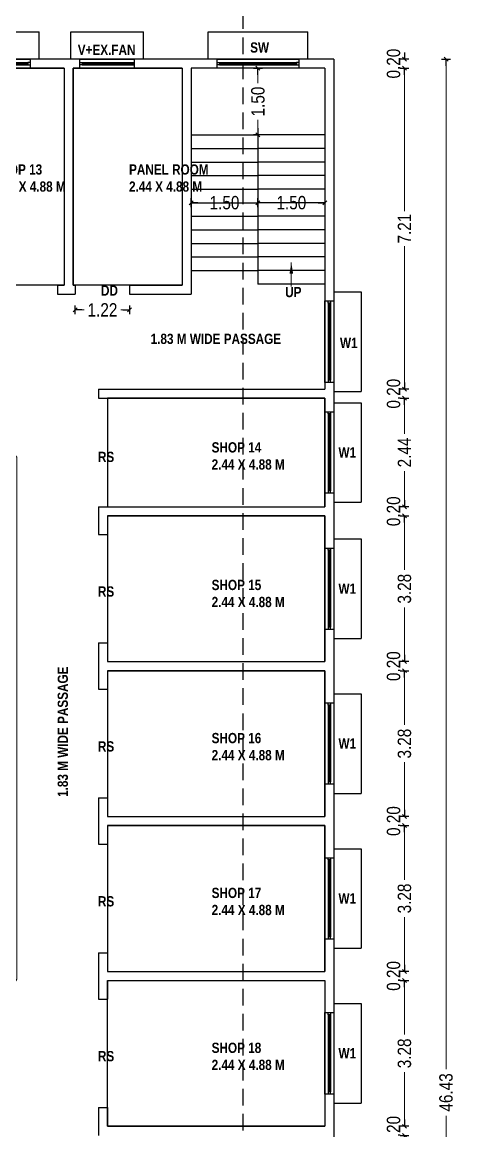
# Model space of a CAD drawing. Header units: metres. Extents: x 113306 to 118716, y -27251 to 0.
# Drawn here: x 118667.38 to 118677.09, y -26966.66 to -26941.76 of the extents above; entities that cross this region are included whole.
import ezdxf

# ---------------------------------------------------------------- set-up
doc = ezdxf.new("R2010")
doc.units = ezdxf.units.M
doc.header["$MEASUREMENT"] = 0
doc.header["$PDMODE"] = 35
doc.linetypes.add('HIDDEN', pattern=[0.375, 0.25, -0.125])
doc.layers.add('BLK_1_FLR_1_BLT_UP_AREA', color=18, linetype='Continuous', lineweight=9)
for name, color, linetype in [('BLK_1_FLR_1_EXIT_WIDTH_DOOR', 2, 'Continuous'), ('BLK_1_FLR_1_REGULAR_ROOM_14', 117, 'Continuous'), ('BLK_1_FLR_1_REGULAR_ROOM_4', 117, 'Continuous'), ('BLK_1_FLR_1_REGULAR_ROOM_5', 117, 'Continuous'), ('BLK_1_FLR_1_REGULAR_ROOM_6', 117, 'Continuous'), ('BLK_1_FLR_1_REGULAR_ROOM_7', 117, 'Continuous'), ('BLK_1_FLR_1_REGULAR_ROOM_8', 117, 'Continuous'), ('BLK_1_FLR_1_REGULAR_ROOM_9', 117, 'Continuous'), ('Grid Line', 8, 'Continuous')]:
    doc.layers.add(name, color=color, linetype=linetype)
doc.styles.add('Arial', font='swissc.ttf')
doc.styles.get("Standard").update_dxf_attribs({"font": 'swisscb.ttf'})
doc.dimstyles.new('FLOOR DIM BUILDING DIM', dxfattribs={"dimtxt": 0.4, "dimasz": 0.025, "dimexe": 0.075, "dimexo": 0.3, "dimgap": 0.09, "dimtad": 0, "dimzin": 3, "dimdsep": 46, "dimtxsty": 'Arial', "dimblk": 'JM1', "dimcen": -0.09, "dimse1": 1, "dimse2": 1, "dimclrd": 5, "dimclre": 250, "dimclrt": 1, "dimazin": 0, "dimtfac": 0.65, "dimtix": 1, "dimtofl": 0, "dimtmove": 0, "dimatfit": 2, "dimfxl": 0, "dimfrac": 1, "dimtolj": 1, "dimlwd": 18, "dimlwe": -1, "dimarcsym": 0})

# ---------------------------------------------------------------- blocks, each defined once
blk = doc.blocks.new('JM1')
at = {"color": 2}
for p, q in [((0, 2), (0, -2)), ((-3, 0), (0, 0)), ((-0.884, -0.884), (0.884, 0.884))]:
    blk.add_line(p, q, dxfattribs=at)
blk = doc.blocks.new('TYUK')
at = {"color": 7, "ltscale": 1.5}
for p, q in [((118634.553, -26951.942), (118635.163, -26951.942)), ((118635.163, -26951.942), (118635.163, -26954.178)), ((118634.35, -26952.145), (118634.553, -26952.145)), ((118634.35, -26953.975), (118634.35, -26952.145)), ((118634.426, -26952.195), (118634.426, -26952.145)), ((118634.426, -26952.195), (118634.426, -26953.923)), ((118634.476, -26952.195), (118634.426, -26952.195)), ((118634.451, -26952.195), (118634.451, -26953.923)), ((118634.476, -26952.145), (118634.476, -26952.195)), ((118634.476, -26952.195), (118634.476, -26953.923)), ((118634.553, -26952.145), (118634.553, -26953.975)), ((118634.553, -26953.975), (118634.35, -26953.975)), ((118634.476, -26953.923), (118634.426, -26953.923)), ((118634.426, -26953.923), (118634.426, -26953.975)), ((118634.476, -26953.975), (118634.476, -26953.923)), ((118634.553, -26954.178), (118635.163, -26954.178))]:
    blk.add_line(p, q, dxfattribs=at)
blk = doc.blocks.new('RTHJTYJ')
at = {"color": 7, "ltscale": 1.5}
for p, q in [((118702.003, -26946.711), (118702.003, -26946.101)), ((118702.003, -26946.101), (118703.629, -26946.101)), ((118703.629, -26946.711), (118703.629, -26946.101)), ((118702.206, -26946.914), (118702.206, -26946.711)), ((118702.206, -26946.711), (118703.426, -26946.711)), ((118702.206, -26946.787), (118702.256, -26946.787)), ((118702.256, -26946.787), (118703.426, -26946.787)), ((118702.256, -26946.787), (118702.256, -26946.838)), ((118702.256, -26946.813), (118703.426, -26946.813)), ((118703.426, -26946.711), (118703.426, -26946.914)), ((118703.426, -26946.787), (118703.426, -26946.787)), ((118703.426, -26946.787), (118703.426, -26946.838)), ((118702.256, -26946.838), (118702.206, -26946.838)), ((118703.426, -26946.914), (118702.206, -26946.914)), ((118702.256, -26946.838), (118703.426, -26946.838)), ((118703.426, -26946.838), (118703.426, -26946.838))]:
    blk.add_line(p, q, dxfattribs=at)
blk = doc.blocks.new('*D113')
at = {"color": 5, "lineweight": 18, "ltscale": 1.5}
for p, q in [((118665.014, -26941.303), (118666.221, -26941.303)), ((118668.267, -26941.303), (118667.06, -26941.303))]:
    blk.add_line(p, q, dxfattribs=at)
at = {"layer": 'Defpoints', "color": 0, "ltscale": 1.5}
for p in [(118668.317, -26941.303), (118664.964, -26942.789), (118668.317, -26942.789)]:
    blk.add_point(p, dxfattribs=at)
at = {"color": 5, "lineweight": 18, "ltscale": 1.5, "xscale": 0.05, "yscale": 0.05, "zscale": 0.05, "rotation": 180}
blk.add_blockref('JM1', (118664.964, -26941.303), dxfattribs=at)
at = {"color": 5, "lineweight": 18, "ltscale": 1.5, "xscale": 0.05, "yscale": 0.05, "zscale": 0.05}
blk.add_blockref('JM1', (118668.317, -26941.303), dxfattribs=at)
at = {"color": 1, "ltscale": 1.5, "insert": (118666.641, -26941.303), "char_height": 0.3, "attachment_point": 5, "style": 'Arial'}
blk.add_mtext('\\A1;3.35', dxfattribs=at)
blk = doc.blocks.new('*D114')
at = {"color": 5, "lineweight": 18, "ltscale": 1.5}
for p, q in [((118668.267, -26941.303), (118668.217, -26941.303)), ((118668.57, -26941.303), (118668.62, -26941.303))]:
    blk.add_line(p, q, dxfattribs=at)
at = {"layer": 'Defpoints', "color": 0, "ltscale": 1.5}
for p in [(118668.52, -26941.303), (118668.317, -26942.789), (118668.52, -26942.789)]:
    blk.add_point(p, dxfattribs=at)
at = {"color": 5, "lineweight": 18, "ltscale": 1.5, "xscale": 0.05, "yscale": 0.05, "zscale": 0.05}
blk.add_blockref('JM1', (118668.317, -26941.303), dxfattribs=at)
at = {"color": 5, "lineweight": 18, "ltscale": 1.5, "xscale": 0.05, "yscale": 0.05, "zscale": 0.05, "rotation": 180}
blk.add_blockref('JM1', (118668.52, -26941.303), dxfattribs=at)
at = {"color": 1, "ltscale": 1.5, "insert": (118668.419, -26941.058), "char_height": 0.3, "attachment_point": 5, "style": 'Arial'}
blk.add_mtext('\\A1;0.20', dxfattribs=at)
blk = doc.blocks.new('*D115')
at = {"color": 5, "lineweight": 18, "ltscale": 1.5}
for p, q in [((118668.57, -26941.303), (118669.323, -26941.303)), ((118670.914, -26941.303), (118670.162, -26941.303))]:
    blk.add_line(p, q, dxfattribs=at)
at = {"layer": 'Defpoints', "color": 0, "ltscale": 1.5}
for p in [(118670.964, -26941.303), (118668.52, -26942.789), (118670.964, -26942.789)]:
    blk.add_point(p, dxfattribs=at)
at = {"color": 5, "lineweight": 18, "ltscale": 1.5, "xscale": 0.05, "yscale": 0.05, "zscale": 0.05, "rotation": 180}
blk.add_blockref('JM1', (118668.52, -26941.303), dxfattribs=at)
at = {"color": 5, "lineweight": 18, "ltscale": 1.5, "xscale": 0.05, "yscale": 0.05, "zscale": 0.05}
blk.add_blockref('JM1', (118670.964, -26941.303), dxfattribs=at)
at = {"color": 1, "ltscale": 1.5, "insert": (118669.742, -26941.303), "char_height": 0.3, "attachment_point": 5, "style": 'Arial'}
blk.add_mtext('\\A1;2.44', dxfattribs=at)
blk = doc.blocks.new('*D116')
at = {"color": 5, "lineweight": 18, "ltscale": 1.5}
for p, q in [((118670.914, -26941.303), (118670.864, -26941.303)), ((118671.217, -26941.303), (118671.267, -26941.303))]:
    blk.add_line(p, q, dxfattribs=at)
at = {"layer": 'Defpoints', "color": 0, "ltscale": 1.5}
for p in [(118671.167, -26941.303), (118670.964, -26942.789), (118671.167, -26942.789)]:
    blk.add_point(p, dxfattribs=at)
at = {"color": 5, "lineweight": 18, "ltscale": 1.5, "xscale": 0.05, "yscale": 0.05, "zscale": 0.05}
blk.add_blockref('JM1', (118670.964, -26941.303), dxfattribs=at)
at = {"color": 5, "lineweight": 18, "ltscale": 1.5, "xscale": 0.05, "yscale": 0.05, "zscale": 0.05, "rotation": 180}
blk.add_blockref('JM1', (118671.167, -26941.303), dxfattribs=at)
at = {"color": 1, "ltscale": 1.5, "insert": (118671.066, -26941.058), "char_height": 0.3, "attachment_point": 5, "style": 'Arial'}
blk.add_mtext('\\A1;0.20', dxfattribs=at)
blk = doc.blocks.new('*D117')
at = {"color": 5, "lineweight": 18, "ltscale": 1.5}
for p, q in [((118671.217, -26941.303), (118672.247, -26941.303)), ((118674.117, -26941.303), (118673.088, -26941.303))]:
    blk.add_line(p, q, dxfattribs=at)
at = {"layer": 'Defpoints', "color": 0, "ltscale": 1.5}
for p in [(118674.167, -26941.303), (118671.167, -26942.789), (118674.167, -26942.789)]:
    blk.add_point(p, dxfattribs=at)
at = {"color": 5, "lineweight": 18, "ltscale": 1.5, "xscale": 0.05, "yscale": 0.05, "zscale": 0.05, "rotation": 180}
blk.add_blockref('JM1', (118671.167, -26941.303), dxfattribs=at)
at = {"color": 5, "lineweight": 18, "ltscale": 1.5, "xscale": 0.05, "yscale": 0.05, "zscale": 0.05}
blk.add_blockref('JM1', (118674.167, -26941.303), dxfattribs=at)
at = {"color": 1, "ltscale": 1.5, "insert": (118672.667, -26941.303), "char_height": 0.3, "attachment_point": 5, "style": 'Arial'}
blk.add_mtext('\\A1;3.00', dxfattribs=at)
blk = doc.blocks.new('*D118')
at = {"color": 5, "lineweight": 18, "ltscale": 1.5}
for p, q in [((118674.117, -26941.303), (118674.067, -26941.303)), ((118674.421, -26941.303), (118674.471, -26941.303))]:
    blk.add_line(p, q, dxfattribs=at)
at = {"layer": 'Defpoints', "color": 0, "ltscale": 1.5}
for p in [(118674.371, -26941.303), (118674.167, -26942.789), (118674.371, -26942.586)]:
    blk.add_point(p, dxfattribs=at)
at = {"color": 5, "lineweight": 18, "ltscale": 1.5, "xscale": 0.05, "yscale": 0.05, "zscale": 0.05}
blk.add_blockref('JM1', (118674.167, -26941.303), dxfattribs=at)
at = {"color": 5, "lineweight": 18, "ltscale": 1.5, "xscale": 0.05, "yscale": 0.05, "zscale": 0.05, "rotation": 180}
blk.add_blockref('JM1', (118674.371, -26941.303), dxfattribs=at)
at = {"color": 1, "ltscale": 1.5, "insert": (118674.269, -26941.058), "char_height": 0.3, "attachment_point": 5, "style": 'Arial'}
blk.add_mtext('\\A1;0.20', dxfattribs=at)
blk = doc.blocks.new('*D104')
at = {"color": 5, "lineweight": 18, "ltscale": 1.5}
for p, q in [((118651.163, -26940.339), (118662.222, -26940.339)), ((118674.321, -26940.339), (118663.262, -26940.339))]:
    blk.add_line(p, q, dxfattribs=at)
at = {"layer": 'Defpoints', "color": 0, "ltscale": 1.5}
for p in [(118651.113, -26940.339), (118651.113, -26942.586), (118674.371, -26942.586)]:
    blk.add_point(p, dxfattribs=at)
at = {"color": 5, "lineweight": 18, "ltscale": 1.5, "xscale": 0.05, "yscale": 0.05, "zscale": 0.05, "rotation": 180}
blk.add_blockref('JM1', (118651.113, -26940.339), dxfattribs=at)
at = {"color": 5, "lineweight": 18, "ltscale": 1.5, "xscale": 0.05, "yscale": 0.05, "zscale": 0.05}
blk.add_blockref('JM1', (118674.371, -26940.339), dxfattribs=at)
at = {"color": 1, "ltscale": 1.5, "insert": (118662.742, -26940.339), "char_height": 0.3, "attachment_point": 5, "style": 'Arial'}
blk.add_mtext('\\A1;23.26', dxfattribs=at)
blk = doc.blocks.new('*D119')
at = {"color": 5, "lineweight": 18, "ltscale": 1.5}
for p, q in [((118675.956, -26942.536), (118675.956, -26942.486)), ((118675.956, -26942.839), (118675.956, -26942.889))]:
    blk.add_line(p, q, dxfattribs=at)
at = {"layer": 'Defpoints', "color": 0, "ltscale": 1.5}
for p in [(118674.167, -26942.789), (118674.371, -26942.586), (118675.956, -26942.789)]:
    blk.add_point(p, dxfattribs=at)
at = {"color": 5, "lineweight": 18, "ltscale": 1.5, "xscale": 0.05, "yscale": 0.05, "zscale": 0.05}
for p, rotation in [((118675.956, -26942.586), 270), ((118675.956, -26942.789), 90)]:
    blk.add_blockref('JM1', p, dxfattribs=dict(at, rotation=rotation))
at = {"color": 1, "ltscale": 1.5, "insert": (118675.712, -26942.687), "char_height": 0.3, "attachment_point": 5, "rotation": 90, "style": 'Arial'}
blk.add_mtext('\\A1;0.20', dxfattribs=at)
blk = doc.blocks.new('*D120')
at = {"color": 5, "lineweight": 18, "ltscale": 1.5}
for p, q in [((118675.956, -26942.839), (118675.956, -26946.003)), ((118675.956, -26949.952), (118675.956, -26946.788))]:
    blk.add_line(p, q, dxfattribs=at)
at = {"layer": 'Defpoints', "color": 0, "ltscale": 1.5}
for p in [(118674.167, -26942.789), (118674.167, -26950.002), (118675.956, -26950.002)]:
    blk.add_point(p, dxfattribs=at)
at = {"color": 5, "lineweight": 18, "ltscale": 1.5, "xscale": 0.05, "yscale": 0.05, "zscale": 0.05}
for p, rotation in [((118675.956, -26942.789), 90), ((118675.956, -26950.002), 270)]:
    blk.add_blockref('JM1', p, dxfattribs=dict(at, rotation=rotation))
at = {"color": 1, "ltscale": 1.5, "insert": (118675.956, -26946.395), "char_height": 0.3, "attachment_point": 5, "rotation": 90, "style": 'Arial'}
blk.add_mtext('\\A1;7.21', dxfattribs=at)
blk = doc.blocks.new('*D121')
at = {"color": 5, "lineweight": 18, "ltscale": 1.5}
for p, q in [((118675.956, -26949.952), (118675.956, -26949.902)), ((118675.956, -26950.255), (118675.956, -26950.305))]:
    blk.add_line(p, q, dxfattribs=at)
at = {"layer": 'Defpoints', "color": 0, "ltscale": 1.5}
for p in [(118674.167, -26950.002), (118674.167, -26950.205), (118675.956, -26950.205)]:
    blk.add_point(p, dxfattribs=at)
at = {"color": 5, "lineweight": 18, "ltscale": 1.5, "xscale": 0.05, "yscale": 0.05, "zscale": 0.05}
for p, rotation in [((118675.956, -26950.002), 270), ((118675.956, -26950.205), 90)]:
    blk.add_blockref('JM1', p, dxfattribs=dict(at, rotation=rotation))
at = {"color": 1, "ltscale": 1.5, "insert": (118675.712, -26950.103), "char_height": 0.3, "attachment_point": 5, "rotation": 90, "style": 'Arial'}
blk.add_mtext('\\A1;0.20', dxfattribs=at)
blk = doc.blocks.new('*D122')
at = {"color": 5, "lineweight": 18, "ltscale": 1.5}
for p, q in [((118675.956, -26950.255), (118675.956, -26951.005)), ((118675.956, -26952.593), (118675.956, -26951.844))]:
    blk.add_line(p, q, dxfattribs=at)
at = {"layer": 'Defpoints', "color": 0, "ltscale": 1.5}
for p in [(118674.167, -26950.205), (118674.167, -26952.643), (118675.956, -26952.643)]:
    blk.add_point(p, dxfattribs=at)
at = {"color": 5, "lineweight": 18, "ltscale": 1.5, "xscale": 0.05, "yscale": 0.05, "zscale": 0.05}
for p, rotation in [((118675.956, -26950.205), 90), ((118675.956, -26952.643), 270)]:
    blk.add_blockref('JM1', p, dxfattribs=dict(at, rotation=rotation))
at = {"color": 1, "ltscale": 1.5, "insert": (118675.956, -26951.424), "char_height": 0.3, "attachment_point": 5, "rotation": 90, "style": 'Arial'}
blk.add_mtext('\\A1;2.44', dxfattribs=at)
blk = doc.blocks.new('*D123')
at = {"color": 5, "lineweight": 18, "ltscale": 1.5}
for p, q in [((118675.956, -26952.593), (118675.956, -26952.543)), ((118675.956, -26952.897), (118675.956, -26952.947))]:
    blk.add_line(p, q, dxfattribs=at)
at = {"layer": 'Defpoints', "color": 0, "ltscale": 1.5}
for p in [(118674.167, -26952.643), (118674.167, -26952.847), (118675.956, -26952.847)]:
    blk.add_point(p, dxfattribs=at)
at = {"color": 5, "lineweight": 18, "ltscale": 1.5, "xscale": 0.05, "yscale": 0.05, "zscale": 0.05}
for p, rotation in [((118675.956, -26952.643), 270), ((118675.956, -26952.847), 90)]:
    blk.add_blockref('JM1', p, dxfattribs=dict(at, rotation=rotation))
at = {"color": 1, "ltscale": 1.5, "insert": (118675.712, -26952.745), "char_height": 0.3, "attachment_point": 5, "rotation": 90, "style": 'Arial'}
blk.add_mtext('\\A1;0.20', dxfattribs=at)
blk = doc.blocks.new('*D124')
at = {"color": 5, "lineweight": 18, "ltscale": 1.5}
for p, q in [((118675.956, -26952.897), (118675.956, -26954.064)), ((118675.956, -26956.073), (118675.956, -26954.906))]:
    blk.add_line(p, q, dxfattribs=at)
at = {"layer": 'Defpoints', "color": 0, "ltscale": 1.5}
for p in [(118674.167, -26952.847), (118674.167, -26956.123), (118675.956, -26956.123)]:
    blk.add_point(p, dxfattribs=at)
at = {"color": 5, "lineweight": 18, "ltscale": 1.5, "xscale": 0.05, "yscale": 0.05, "zscale": 0.05}
for p, rotation in [((118675.956, -26952.847), 90), ((118675.956, -26956.123), 270)]:
    blk.add_blockref('JM1', p, dxfattribs=dict(at, rotation=rotation))
at = {"color": 1, "ltscale": 1.5, "insert": (118675.956, -26954.485), "char_height": 0.3, "attachment_point": 5, "rotation": 90, "style": 'Arial'}
blk.add_mtext('\\A1;3.28', dxfattribs=at)
blk = doc.blocks.new('*D125')
at = {"color": 5, "lineweight": 18, "ltscale": 1.5}
for p, q in [((118675.956, -26956.073), (118675.956, -26956.023)), ((118675.956, -26956.376), (118675.956, -26956.426))]:
    blk.add_line(p, q, dxfattribs=at)
at = {"layer": 'Defpoints', "color": 0, "ltscale": 1.5}
for p in [(118674.167, -26956.123), (118674.167, -26956.326), (118675.956, -26956.326)]:
    blk.add_point(p, dxfattribs=at)
at = {"color": 5, "lineweight": 18, "ltscale": 1.5, "xscale": 0.05, "yscale": 0.05, "zscale": 0.05}
for p, rotation in [((118675.956, -26956.123), 270), ((118675.956, -26956.326), 90)]:
    blk.add_blockref('JM1', p, dxfattribs=dict(at, rotation=rotation))
at = {"color": 1, "ltscale": 1.5, "insert": (118675.712, -26956.225), "char_height": 0.3, "attachment_point": 5, "rotation": 90, "style": 'Arial'}
blk.add_mtext('\\A1;0.20', dxfattribs=at)
blk = doc.blocks.new('*D126')
at = {"color": 5, "lineweight": 18, "ltscale": 1.5}
for p, q in [((118675.956, -26956.376), (118675.956, -26957.544)), ((118675.956, -26959.553), (118675.956, -26958.385))]:
    blk.add_line(p, q, dxfattribs=at)
at = {"layer": 'Defpoints', "color": 0, "ltscale": 1.5}
for p in [(118674.167, -26956.326), (118674.167, -26959.603), (118675.956, -26959.603)]:
    blk.add_point(p, dxfattribs=at)
at = {"color": 5, "lineweight": 18, "ltscale": 1.5, "xscale": 0.05, "yscale": 0.05, "zscale": 0.05}
for p, rotation in [((118675.956, -26956.326), 90), ((118675.956, -26959.603), 270)]:
    blk.add_blockref('JM1', p, dxfattribs=dict(at, rotation=rotation))
at = {"color": 1, "ltscale": 1.5, "insert": (118675.956, -26957.965), "char_height": 0.3, "attachment_point": 5, "rotation": 90, "style": 'Arial'}
blk.add_mtext('\\A1;3.28', dxfattribs=at)
blk = doc.blocks.new('*D127')
at = {"color": 5, "lineweight": 18, "ltscale": 1.5}
for p, q in [((118675.956, -26959.553), (118675.956, -26959.503)), ((118675.956, -26959.856), (118675.956, -26959.906))]:
    blk.add_line(p, q, dxfattribs=at)
at = {"layer": 'Defpoints', "color": 0, "ltscale": 1.5}
for p in [(118674.167, -26959.603), (118674.167, -26959.806), (118675.956, -26959.806)]:
    blk.add_point(p, dxfattribs=at)
at = {"color": 5, "lineweight": 18, "ltscale": 1.5, "xscale": 0.05, "yscale": 0.05, "zscale": 0.05}
for p, rotation in [((118675.956, -26959.603), 270), ((118675.956, -26959.806), 90)]:
    blk.add_blockref('JM1', p, dxfattribs=dict(at, rotation=rotation))
at = {"color": 1, "ltscale": 1.5, "insert": (118675.712, -26959.705), "char_height": 0.3, "attachment_point": 5, "rotation": 90, "style": 'Arial'}
blk.add_mtext('\\A1;0.20', dxfattribs=at)
blk = doc.blocks.new('*D128')
at = {"color": 5, "lineweight": 18, "ltscale": 1.5}
for p, q in [((118675.956, -26959.856), (118675.956, -26961.024)), ((118675.956, -26963.033), (118675.956, -26961.865))]:
    blk.add_line(p, q, dxfattribs=at)
at = {"layer": 'Defpoints', "color": 0, "ltscale": 1.5}
for p in [(118674.167, -26959.806), (118674.167, -26963.083), (118675.956, -26963.083)]:
    blk.add_point(p, dxfattribs=at)
at = {"color": 5, "lineweight": 18, "ltscale": 1.5, "xscale": 0.05, "yscale": 0.05, "zscale": 0.05}
for p, rotation in [((118675.956, -26959.806), 90), ((118675.956, -26963.083), 270)]:
    blk.add_blockref('JM1', p, dxfattribs=dict(at, rotation=rotation))
at = {"color": 1, "ltscale": 1.5, "insert": (118675.956, -26961.444), "char_height": 0.3, "attachment_point": 5, "rotation": 90, "style": 'Arial'}
blk.add_mtext('\\A1;3.28', dxfattribs=at)
blk = doc.blocks.new('*D129')
at = {"color": 5, "lineweight": 18, "ltscale": 1.5}
for p, q in [((118675.956, -26963.033), (118675.956, -26962.983)), ((118675.956, -26963.336), (118675.956, -26963.386))]:
    blk.add_line(p, q, dxfattribs=at)
at = {"layer": 'Defpoints', "color": 0, "ltscale": 1.5}
for p in [(118674.167, -26963.083), (118674.167, -26963.286), (118675.956, -26963.286)]:
    blk.add_point(p, dxfattribs=at)
at = {"color": 5, "lineweight": 18, "ltscale": 1.5, "xscale": 0.05, "yscale": 0.05, "zscale": 0.05}
for p, rotation in [((118675.956, -26963.083), 270), ((118675.956, -26963.286), 90)]:
    blk.add_blockref('JM1', p, dxfattribs=dict(at, rotation=rotation))
at = {"color": 1, "ltscale": 1.5, "insert": (118675.712, -26963.184), "char_height": 0.3, "attachment_point": 5, "rotation": 90, "style": 'Arial'}
blk.add_mtext('\\A1;0.20', dxfattribs=at)
blk = doc.blocks.new('*D130')
at = {"color": 5, "lineweight": 18, "ltscale": 1.5}
for p, q in [((118675.956, -26963.336), (118675.956, -26964.503)), ((118675.956, -26966.513), (118675.956, -26965.345))]:
    blk.add_line(p, q, dxfattribs=at)
at = {"layer": 'Defpoints', "color": 0, "ltscale": 1.5}
for p in [(118674.167, -26963.286), (118674.167, -26966.563), (118675.956, -26966.563)]:
    blk.add_point(p, dxfattribs=at)
at = {"color": 5, "lineweight": 18, "ltscale": 1.5, "xscale": 0.05, "yscale": 0.05, "zscale": 0.05}
for p, rotation in [((118675.956, -26963.286), 90), ((118675.956, -26966.563), 270)]:
    blk.add_blockref('JM1', p, dxfattribs=dict(at, rotation=rotation))
at = {"color": 1, "ltscale": 1.5, "insert": (118675.956, -26964.924), "char_height": 0.3, "attachment_point": 5, "rotation": 90, "style": 'Arial'}
blk.add_mtext('\\A1;3.28', dxfattribs=at)
blk = doc.blocks.new('*D131')
at = {"color": 5, "lineweight": 18, "ltscale": 1.5}
for p, q in [((118675.956, -26966.513), (118675.956, -26966.463)), ((118675.956, -26966.816), (118675.956, -26966.866))]:
    blk.add_line(p, q, dxfattribs=at)
at = {"layer": 'Defpoints', "color": 0, "ltscale": 1.5}
for p in [(118674.167, -26966.563), (118674.167, -26966.766), (118675.956, -26966.766)]:
    blk.add_point(p, dxfattribs=at)
at = {"color": 5, "lineweight": 18, "ltscale": 1.5, "xscale": 0.05, "yscale": 0.05, "zscale": 0.05}
for p, rotation in [((118675.956, -26966.563), 270), ((118675.956, -26966.766), 90)]:
    blk.add_blockref('JM1', p, dxfattribs=dict(at, rotation=rotation))
at = {"color": 1, "ltscale": 1.5, "insert": (118675.712, -26966.664), "char_height": 0.3, "attachment_point": 5, "rotation": 90, "style": 'Arial'}
blk.add_mtext('\\A1;0.20', dxfattribs=at)
blk = doc.blocks.new('*D134')
at = {"color": 5, "lineweight": 18, "ltscale": 1.5}
for p, q in [((118676.889, -26942.636), (118676.889, -26965.281)), ((118676.889, -26988.969), (118676.889, -26966.324))]:
    blk.add_line(p, q, dxfattribs=at)
at = {"layer": 'Defpoints', "color": 0, "ltscale": 1.5}
for p in [(118674.371, -26942.586), (118674.371, -26989.019), (118676.889, -26989.019)]:
    blk.add_point(p, dxfattribs=at)
at = {"color": 5, "lineweight": 18, "ltscale": 1.5, "xscale": 0.05, "yscale": 0.05, "zscale": 0.05}
for p, rotation in [((118676.889, -26942.586), 90), ((118676.889, -26989.019), 270)]:
    blk.add_blockref('JM1', p, dxfattribs=dict(at, rotation=rotation))
at = {"color": 1, "ltscale": 1.5, "insert": (118676.889, -26965.802), "char_height": 0.3, "attachment_point": 5, "rotation": 90, "style": 'Arial'}
blk.add_mtext('\\A1;46.43', dxfattribs=at)
blk = doc.blocks.new('*D148')
at = {"color": 5, "lineweight": 18, "ltscale": 1.5}
for p, q in [((118651.163, -26991.411), (118662.222, -26991.411)), ((118674.321, -26991.411), (118663.262, -26991.411))]:
    blk.add_line(p, q, dxfattribs=at)
at = {"layer": 'Defpoints', "color": 0, "ltscale": 1.5}
for p in [(118651.113, -26942.586), (118674.371, -26989.019), (118674.371, -26991.411)]:
    blk.add_point(p, dxfattribs=at)
at = {"color": 5, "lineweight": 18, "ltscale": 1.5, "xscale": 0.05, "yscale": 0.05, "zscale": 0.05, "rotation": 180}
blk.add_blockref('JM1', (118651.113, -26991.411), dxfattribs=at)
at = {"color": 5, "lineweight": 18, "ltscale": 1.5, "xscale": 0.05, "yscale": 0.05, "zscale": 0.05}
blk.add_blockref('JM1', (118674.371, -26991.411), dxfattribs=at)
at = {"color": 1, "ltscale": 1.5, "insert": (118662.742, -26991.411), "char_height": 0.3, "attachment_point": 5, "style": 'Arial'}
blk.add_mtext('\\A1;23.26', dxfattribs=at)
blk = doc.blocks.new('*D227')
at = {"color": 5, "lineweight": 18, "ltscale": 1.5}
for p, q in [((118671.217, -26945.813), (118671.504, -26945.813)), ((118672.617, -26945.813), (118672.331, -26945.813))]:
    blk.add_line(p, q, dxfattribs=at)
at = {"layer": 'Defpoints', "color": 0, "ltscale": 1.5}
for p in [(118671.167, -26945.813), (118672.667, -26945.813), (118672.667, -26945.813)]:
    blk.add_point(p, dxfattribs=at)
at = {"color": 5, "lineweight": 18, "ltscale": 1.5, "xscale": 0.05, "yscale": 0.05, "zscale": 0.05, "rotation": 180}
blk.add_blockref('JM1', (118671.167, -26945.813), dxfattribs=at)
at = {"color": 5, "lineweight": 18, "ltscale": 1.5, "xscale": 0.05, "yscale": 0.05, "zscale": 0.05}
blk.add_blockref('JM1', (118672.667, -26945.813), dxfattribs=at)
at = {"color": 1, "ltscale": 1.5, "insert": (118671.917, -26945.813), "char_height": 0.3, "attachment_point": 5, "style": 'Arial'}
blk.add_mtext('\\A1;1.50', dxfattribs=at)
blk = doc.blocks.new('*D228')
at = {"color": 5, "lineweight": 18, "ltscale": 1.5}
for p, q in [((118672.717, -26945.813), (118673.004, -26945.813)), ((118674.117, -26945.813), (118673.831, -26945.813))]:
    blk.add_line(p, q, dxfattribs=at)
at = {"layer": 'Defpoints', "color": 0, "ltscale": 1.5}
for p in [(118672.667, -26945.813), (118674.167, -26945.813), (118674.167, -26945.813)]:
    blk.add_point(p, dxfattribs=at)
at = {"color": 5, "lineweight": 18, "ltscale": 1.5, "xscale": 0.05, "yscale": 0.05, "zscale": 0.05, "rotation": 180}
blk.add_blockref('JM1', (118672.667, -26945.813), dxfattribs=at)
at = {"color": 5, "lineweight": 18, "ltscale": 1.5, "xscale": 0.05, "yscale": 0.05, "zscale": 0.05}
blk.add_blockref('JM1', (118674.167, -26945.813), dxfattribs=at)
at = {"color": 1, "ltscale": 1.5, "insert": (118673.417, -26945.813), "char_height": 0.3, "attachment_point": 5, "style": 'Arial'}
blk.add_mtext('\\A1;1.50', dxfattribs=at)
blk = doc.blocks.new('*D229')
at = {"color": 5, "lineweight": 18, "ltscale": 1.5}
for p, q in [((118672.668, -26942.839), (118672.668, -26943.125)), ((118672.668, -26944.239), (118672.668, -26943.953))]:
    blk.add_line(p, q, dxfattribs=at)
at = {"layer": 'Defpoints', "color": 0, "ltscale": 1.5}
for p in [(118672.667, -26942.789), (118672.668, -26942.789), (118672.667, -26944.289)]:
    blk.add_point(p, dxfattribs=at)
at = {"color": 5, "lineweight": 18, "ltscale": 1.5, "xscale": 0.05, "yscale": 0.05, "zscale": 0.05}
for p, rotation in [((118672.668, -26942.789), 90), ((118672.668, -26944.289), 270)]:
    blk.add_blockref('JM1', p, dxfattribs=dict(at, rotation=rotation))
at = {"color": 1, "ltscale": 1.5, "insert": (118672.668, -26943.539), "char_height": 0.3, "attachment_point": 5, "rotation": 90, "style": 'Arial'}
blk.add_mtext('\\A1;1.50', dxfattribs=at)
blk = doc.blocks.new('*D241')
at = {"layer": 'BLK_1_FLR_1_EXIT_WIDTH_DOOR', "color": 5, "lineweight": 18, "ltscale": 1.5}
for p, q in [((118668.619, -26948.22), (118668.766, -26948.22)), ((118669.738, -26948.22), (118669.592, -26948.22))]:
    blk.add_line(p, q, dxfattribs=at)
at = {"layer": 'Defpoints', "color": 0, "ltscale": 1.5}
for p in [(118668.569, -26947.869), (118669.788, -26947.869), (118669.788, -26948.22)]:
    blk.add_point(p, dxfattribs=at)
at = {"layer": 'BLK_1_FLR_1_EXIT_WIDTH_DOOR', "color": 5, "lineweight": 18, "ltscale": 1.5, "xscale": 0.05, "yscale": 0.05, "zscale": 0.05, "rotation": 180}
blk.add_blockref('JM1', (118668.569, -26948.22), dxfattribs=at)
at = {"layer": 'BLK_1_FLR_1_EXIT_WIDTH_DOOR', "color": 5, "lineweight": 18, "ltscale": 1.5, "xscale": 0.05, "yscale": 0.05, "zscale": 0.05}
blk.add_blockref('JM1', (118669.788, -26948.22), dxfattribs=at)
at = {"layer": 'BLK_1_FLR_1_EXIT_WIDTH_DOOR', "color": 1, "ltscale": 1.5, "insert": (118669.179, -26948.22), "char_height": 0.3, "attachment_point": 5, "style": 'Arial'}
blk.add_mtext('\\A1;1.22', dxfattribs=at)

msp = doc.modelspace()

# ---------------------------------------------------------------- linework, layer by layer
at = {"ltscale": 1.5}
for p, q in [((118674.371, -26942.586), (118651.113, -26942.586)), ((118668.317, -26942.789), (118664.964, -26942.789)), ((118668.317, -26942.789), (118668.317, -26947.666)), ((118668.52, -26942.789), (118668.52, -26947.666)), ((118670.964, -26942.789), (118668.52, -26942.789)), ((118670.964, -26942.789), (118670.964, -26947.666)), ((118671.167, -26942.789), (118671.167, -26947.869)), ((118674.167, -26942.789), (118671.167, -26942.789)), ((118674.167, -26942.789), (118674.167, -26950.002)), ((118674.371, -26942.586), (118674.371, -26989.019)), ((118671.167, -26944.289), (118672.667, -26944.289)), ((118672.667, -26944.289), (118672.667, -26947.642)), ((118674.167, -26944.289), (118672.667, -26944.289)), ((118671.167, -26944.594), (118672.667, -26944.594)), ((118674.167, -26944.594), (118672.667, -26944.594)), ((118671.167, -26944.899), (118672.667, -26944.899)), ((118674.167, -26944.899), (118672.667, -26944.899)), ((118671.167, -26945.203), (118672.667, -26945.203)), ((118674.167, -26945.203), (118672.667, -26945.203)), ((118671.167, -26945.508), (118672.667, -26945.508)), ((118674.167, -26945.508), (118672.667, -26945.508)), ((118671.167, -26945.813), (118672.667, -26945.813)), ((118674.167, -26945.813), (118672.667, -26945.813)), ((118671.167, -26946.118), (118672.667, -26946.118)), ((118674.167, -26946.118), (118672.667, -26946.118)), ((118671.167, -26946.423), (118672.667, -26946.423)), ((118674.167, -26946.423), (118672.667, -26946.423)), ((118671.167, -26946.727), (118672.667, -26946.727)), ((118674.167, -26946.727), (118672.667, -26946.727)), ((118671.167, -26947.032), (118672.667, -26947.032)), ((118674.167, -26947.032), (118672.667, -26947.032)), ((118671.167, -26947.337), (118672.667, -26947.337)), ((118674.167, -26947.337), (118672.667, -26947.337)), ((118668.166, -26947.666), (118668.317, -26947.666)), ((118668.166, -26947.666), (118668.166, -26947.869)), ((118668.52, -26947.666), (118668.569, -26947.666)), ((118668.569, -26947.666), (118668.569, -26947.869)), ((118669.788, -26947.666), (118669.788, -26947.869)), ((118669.788, -26947.666), (118670.964, -26947.666)), ((118671.167, -26947.666), (118671.167, -26947.869)), ((118674.167, -26947.642), (118672.667, -26947.642)), ((118668.166, -26947.869), (118668.569, -26947.869)), ((118669.788, -26947.869), (118671.167, -26947.869)), ((118669.087, -26950.002), (118669.087, -26950.205)), ((118669.087, -26950.002), (118674.167, -26950.002)), ((118669.087, -26950.205), (118674.167, -26950.205)), ((118674.167, -26950.205), (118674.167, -26952.643)), ((118669.087, -26952.643), (118669.087, -26953.266)), ((118669.087, -26952.643), (118674.167, -26952.643)), ((118669.291, -26952.847), (118669.291, -26953.266)), ((118669.291, -26952.847), (118674.167, -26952.847)), ((118674.167, -26952.847), (118674.167, -26956.123)), ((118669.087, -26953.266), (118669.291, -26953.266)), ((118669.087, -26955.704), (118669.087, -26956.745)), ((118669.087, -26955.704), (118669.291, -26955.704)), ((118669.291, -26955.704), (118669.291, -26956.123)), ((118669.291, -26956.123), (118674.167, -26956.123)), ((118669.291, -26956.326), (118669.291, -26956.745)), ((118669.291, -26956.326), (118674.167, -26956.326)), ((118674.167, -26956.326), (118674.167, -26959.603)), ((118669.087, -26956.745), (118669.291, -26956.745)), ((118669.087, -26959.184), (118669.087, -26960.225)), ((118669.087, -26959.184), (118669.291, -26959.184)), ((118669.291, -26959.184), (118669.291, -26959.603)), ((118669.291, -26959.603), (118674.167, -26959.603)), ((118669.291, -26959.806), (118669.291, -26960.225)), ((118669.291, -26959.806), (118674.167, -26959.806)), ((118674.167, -26959.806), (118674.167, -26963.083)), ((118669.087, -26960.225), (118669.291, -26960.225)), ((118669.087, -26962.664), (118669.087, -26963.705)), ((118669.087, -26962.664), (118669.291, -26962.664)), ((118669.291, -26962.664), (118669.291, -26963.083)), ((118669.291, -26963.083), (118674.167, -26963.083)), ((118669.291, -26963.286), (118669.291, -26963.705)), ((118669.291, -26963.286), (118674.167, -26963.286)), ((118674.167, -26963.286), (118674.167, -26966.563)), ((118669.087, -26963.705), (118669.291, -26963.705)), ((118669.087, -26966.143), (118669.087, -26966.766)), ((118669.087, -26966.143), (118669.291, -26966.143)), ((118669.291, -26966.143), (118669.291, -26966.563)), ((118669.291, -26966.563), (118674.167, -26966.563))]:
    msp.add_line(p, q, dxfattribs=at)
at = {"layer": 'BLK_1_FLR_1_BLT_UP_AREA', "color": 18, "ltscale": 1.5}
msp.add_lwpolyline([(118651.113, -26942.586), (118674.371, -26942.586), (118674.371, -26989.019), (118665.23, -26989.019), (118665.23, -26986.225), (118664.216, -26986.225), (118664.216, -26988.022), (118662.716, -26988.022), (118662.716, -26986.502), (118660.64, -26978.911), (118660.64, -26978.707), (118660.641, -26968.738), (118663.914, -26968.738), (118667.256, -26963.258), (118667.256, -26951.526), (118665.68, -26949.697), (118652.2, -26949.697), (118651.113, -26945.433)], close=True, dxfattribs=at)
at = {"layer": 'BLK_1_FLR_1_REGULAR_ROOM_14', "color": 2, "ltscale": 1.5}
msp.add_lwpolyline([(118668.52, -26942.789), (118670.964, -26942.789), (118670.964, -26947.666), (118668.52, -26947.666)], close=True, dxfattribs=at)
at = {"layer": 'BLK_1_FLR_1_REGULAR_ROOM_4', "color": 2, "ltscale": 1.5}
msp.add_lwpolyline([(118664.964, -26947.666), (118664.964, -26942.789), (118668.317, -26942.789), (118668.317, -26947.666)], close=True, dxfattribs=at)
at = {"layer": 'BLK_1_FLR_1_REGULAR_ROOM_5', "color": 2, "ltscale": 1.5}
msp.add_lwpolyline([(118674.167, -26950.205), (118669.291, -26950.205), (118669.291, -26952.643), (118674.167, -26952.643)], close=True, dxfattribs=at)
at = {"layer": 'BLK_1_FLR_1_REGULAR_ROOM_6', "color": 2, "ltscale": 1.5}
msp.add_lwpolyline([(118674.167, -26956.123), (118674.167, -26952.847), (118669.291, -26952.847), (118669.291, -26956.123)], close=True, dxfattribs=at)
at = {"layer": 'BLK_1_FLR_1_REGULAR_ROOM_7', "color": 2, "ltscale": 1.5}
msp.add_lwpolyline([(118669.291, -26956.326), (118669.291, -26959.603), (118674.167, -26959.603), (118674.167, -26956.326)], close=True, dxfattribs=at)
at = {"layer": 'BLK_1_FLR_1_REGULAR_ROOM_8', "color": 2, "ltscale": 1.5}
msp.add_lwpolyline([(118669.291, -26959.806), (118669.291, -26963.083), (118674.167, -26963.083), (118674.167, -26959.806)], close=True, dxfattribs=at)
at = {"layer": 'BLK_1_FLR_1_REGULAR_ROOM_9', "color": 2, "ltscale": 1.5}
msp.add_lwpolyline([(118674.167, -26963.286), (118674.167, -26966.563), (118669.291, -26966.563), (118669.291, -26963.286)], close=True, dxfattribs=at)
at = {"layer": 'Grid Line', "linetype": 'HIDDEN', "ltscale": 1.5}
msp.add_line((118672.332, -26939.847), (118672.332, -26992.001), dxfattribs=at)

# ---------------------------------------------------------------- block references
at = {"rotation": 90}
for p in [(91713.58, -145577.139), (91719.607, -145577.139)]:
    msp.add_blockref('TYUK', p, dxfattribs=at)
for name, p in [('RTHJTYJ', (-33.533, 4.125)), ('TYUK', (39.818, 4.125)), ('TYUK', (39.818, 1.636)), ('TYUK', (39.818, -1.425)), ('TYUK', (39.818, -4.904)), ('TYUK', (39.818, -8.384)), ('TYUK', (39.818, -11.864))]:
    msp.add_blockref(name, p)

# ---------------------------------------------------------------- texts
at = {"color": 7, "ltscale": 1.5, "char_height": 0.23, "attachment_point": 1}
for s, insert in [('V+EX.FAN', (118668.624, -26942.261)), ('SW', (118672.493, -26942.21)), ('SHOP 13\\P3.35 X 4.88 M', (118666.713, -26944.951)), ('PANEL ROOM\\P2.44 X 4.88 M', (118669.775, -26944.951)), ('DD', (118669.146, -26947.669)), ('UP', (118673.279, -26947.704)), ('W1', (118674.509, -26948.847)), ('SHOP 14\\P2.44 X 4.88 M', (118671.629, -26951.194)), ('RS', (118669.077, -26951.408)), ('W1', (118674.475, -26951.307)), ('SHOP 15\\P2.44 X 4.88 M', (118671.629, -26954.285)), ('RS', (118669.077, -26954.432)), ('W1', (118674.475, -26954.368)), ('SHOP 16\\P2.44 X 4.88 M', (118671.629, -26957.725)), ('RS', (118669.077, -26957.912)), ('W1', (118674.475, -26957.847)), ('SHOP 17\\P2.44 X 4.88 M', (118671.629, -26961.204)), ('RS', (118669.077, -26961.392)), ('W1', (118674.475, -26961.327)), ('SHOP 18\\P2.44 X 4.88 M', (118671.629, -26964.684)), ('RS', (118669.077, -26964.871)), ('W1', (118674.475, -26964.807))]:
    msp.add_mtext(s, dxfattribs=dict(at, insert=insert))
at = {"ltscale": 1.5, "insert": (118670.26, -26948.756), "char_height": 0.23, "attachment_point": 1}
msp.add_mtext('1.83 M WIDE PASSAGE', dxfattribs=at)
at = {"ltscale": 1.5, "insert": (118668.173, -26959.162), "char_height": 0.23, "attachment_point": 1, "rotation": 90}
msp.add_mtext('1.83 M WIDE PASSAGE', dxfattribs=at)

# ---------------------------------------------------------------- dimensions: what is measured, and where the dimension line sits
at = {"color": 3, "ltscale": 1.5}
for base, p1, p2, override, picture, middle in [((118651.113, -26940.339), (118674.371, -26942.586), (118651.113, -26942.586), {"dimtxt": 0.3, "dimasz": 0.05, "dimpost": '\\X', "dimtfillclr": 256}, '*D104', (118662.742, -26940.339)), ((118668.52, -26941.303), (118668.317, -26942.789), (118668.52, -26942.789), {"dimtxt": 0.3, "dimasz": 0.05, "dimtad": 1, "dimpost": '\\X', "dimtmove": 1, "dimtfillclr": 256}, '*D114', (118668.419, -26941.058)), ((118671.167, -26941.303), (118670.964, -26942.789), (118671.167, -26942.789), {"dimtxt": 0.3, "dimasz": 0.05, "dimtad": 1, "dimpost": '\\X', "dimtmove": 1, "dimtfillclr": 256}, '*D116', (118671.066, -26941.058)), ((118674.371, -26941.303), (118674.167, -26942.789), (118674.371, -26942.586), {"dimtxt": 0.3, "dimasz": 0.05, "dimtad": 1, "dimpost": '\\X', "dimtmove": 1, "dimtfillclr": 256}, '*D118', (118674.269, -26941.058)), ((118668.317, -26941.303), (118664.964, -26942.789), (118668.317, -26942.789), {"dimtxt": 0.3, "dimasz": 0.05, "dimpost": '\\X', "dimtmove": 1, "dimtfillclr": 256}, '*D113', (118666.641, -26941.303)), ((118670.964, -26941.303), (118668.52, -26942.789), (118670.964, -26942.789), {"dimtxt": 0.3, "dimasz": 0.05, "dimpost": '\\X', "dimtmove": 1, "dimtfillclr": 256}, '*D115', (118669.742, -26941.303)), ((118674.167, -26941.303), (118671.167, -26942.789), (118674.167, -26942.789), {"dimtxt": 0.3, "dimasz": 0.05, "dimpost": '\\X', "dimtmove": 1, "dimtfillclr": 256}, '*D117', (118672.667, -26941.303)), ((118674.371, -26991.411), (118651.113, -26942.586), (118674.371, -26989.019), {"dimtxt": 0.3, "dimasz": 0.05, "dimpost": '\\X', "dimtfillclr": 256}, '*D148', (118662.742, -26991.411)), ((118672.667, -26945.813), (118671.167, -26945.813), (118672.667, -26945.813), {"dimtxt": 0.3, "dimasz": 0.05, "dimpost": '\\X', "dimtfillclr": 256}, '*D227', (118671.917, -26945.813)), ((118674.167, -26945.813), (118672.667, -26945.813), (118674.167, -26945.813), {"dimtxt": 0.3, "dimasz": 0.05, "dimpost": '\\X', "dimtfillclr": 256}, '*D228', (118673.417, -26945.813))]:
    dim = msp.add_linear_dim(base=base, p1=p1, p2=p2, dimstyle='FLOOR DIM BUILDING DIM', override=override, dxfattribs=at)
    dim.commit()
    dim.dimension.update_dxf_attribs({"geometry": picture, "text_midpoint": middle})
for base, p1, p2, override, picture, middle in [((118675.956, -26942.789), (118674.371, -26942.586), (118674.167, -26942.789), {"dimtxt": 0.3, "dimasz": 0.05, "dimtad": 1, "dimpost": '\\X', "dimtmove": 1, "dimtfillclr": 256}, '*D119', (118675.712, -26942.687)), ((118676.889, -26989.019), (118674.371, -26942.586), (118674.371, -26989.019), {"dimtxt": 0.3, "dimasz": 0.05, "dimpost": '\\X', "dimtfillclr": 256}, '*D134', (118676.889, -26965.802)), ((118672.668, -26942.789), (118672.667, -26944.289), (118672.667, -26942.789), {"dimtxt": 0.3, "dimasz": 0.05, "dimpost": '\\X', "dimtfillclr": 256}, '*D229', (118672.668, -26943.539)), ((118675.956, -26950.002), (118674.167, -26942.789), (118674.167, -26950.002), {"dimtxt": 0.3, "dimasz": 0.05, "dimpost": '\\X', "dimtmove": 1, "dimtfillclr": 256}, '*D120', (118675.956, -26946.395)), ((118675.956, -26950.205), (118674.167, -26950.002), (118674.167, -26950.205), {"dimtxt": 0.3, "dimasz": 0.05, "dimtad": 1, "dimpost": '\\X', "dimtmove": 1, "dimtfillclr": 256}, '*D121', (118675.712, -26950.103)), ((118675.956, -26952.643), (118674.167, -26950.205), (118674.167, -26952.643), {"dimtxt": 0.3, "dimasz": 0.05, "dimpost": '\\X', "dimtmove": 1, "dimtfillclr": 256}, '*D122', (118675.956, -26951.424)), ((118675.956, -26952.847), (118674.167, -26952.643), (118674.167, -26952.847), {"dimtxt": 0.3, "dimasz": 0.05, "dimtad": 1, "dimpost": '\\X', "dimtmove": 1, "dimtfillclr": 256}, '*D123', (118675.712, -26952.745)), ((118675.956, -26956.123), (118674.167, -26952.847), (118674.167, -26956.123), {"dimtxt": 0.3, "dimasz": 0.05, "dimpost": '\\X', "dimtmove": 1, "dimtfillclr": 256}, '*D124', (118675.956, -26954.485)), ((118675.956, -26956.326), (118674.167, -26956.123), (118674.167, -26956.326), {"dimtxt": 0.3, "dimasz": 0.05, "dimtad": 1, "dimpost": '\\X', "dimtmove": 1, "dimtfillclr": 256}, '*D125', (118675.712, -26956.225)), ((118675.956, -26959.603), (118674.167, -26956.326), (118674.167, -26959.603), {"dimtxt": 0.3, "dimasz": 0.05, "dimpost": '\\X', "dimtmove": 1, "dimtfillclr": 256}, '*D126', (118675.956, -26957.965)), ((118675.956, -26959.806), (118674.167, -26959.603), (118674.167, -26959.806), {"dimtxt": 0.3, "dimasz": 0.05, "dimtad": 1, "dimpost": '\\X', "dimtmove": 1, "dimtfillclr": 256}, '*D127', (118675.712, -26959.705)), ((118675.956, -26963.083), (118674.167, -26959.806), (118674.167, -26963.083), {"dimtxt": 0.3, "dimasz": 0.05, "dimpost": '\\X', "dimtmove": 1, "dimtfillclr": 256}, '*D128', (118675.956, -26961.444)), ((118675.956, -26963.286), (118674.167, -26963.083), (118674.167, -26963.286), {"dimtxt": 0.3, "dimasz": 0.05, "dimtad": 1, "dimpost": '\\X', "dimtmove": 1, "dimtfillclr": 256}, '*D129', (118675.712, -26963.184)), ((118675.956, -26966.563), (118674.167, -26963.286), (118674.167, -26966.563), {"dimtxt": 0.3, "dimasz": 0.05, "dimpost": '\\X', "dimtmove": 1, "dimtfillclr": 256}, '*D130', (118675.956, -26964.924)), ((118675.956, -26966.766), (118674.167, -26966.563), (118674.167, -26966.766), {"dimtxt": 0.3, "dimasz": 0.05, "dimtad": 1, "dimpost": '\\X', "dimtmove": 1, "dimtfillclr": 256}, '*D131', (118675.712, -26966.664))]:
    dim = msp.add_linear_dim(base=base, p1=p1, p2=p2, angle=90, dimstyle='FLOOR DIM BUILDING DIM', override=override, dxfattribs=at)
    dim.commit()
    dim.dimension.update_dxf_attribs({"geometry": picture, "text_midpoint": middle})
at = {"layer": 'BLK_1_FLR_1_EXIT_WIDTH_DOOR', "ltscale": 1.5}
dim = msp.add_linear_dim(base=(118669.788, -26948.22), p1=(118668.569, -26947.869), p2=(118669.788, -26947.869), dimstyle='FLOOR DIM BUILDING DIM', override={"dimtxt": 0.3, "dimasz": 0.05, "dimpost": '\\X', "dimtfillclr": 256}, dxfattribs=at)
dim.commit()
dim.dimension.update_dxf_attribs({"geometry": '*D241', "text_midpoint": (118669.179, -26948.22)})

# ---------------------------------------------------------------- leaders
at = {"ltscale": 1.5}
msp.add_leader([(118673.417, -26947.155), (118673.417, -26947.696)], dimstyle='FLOOR DIM BUILDING DIM', override={"dimtxt": 0.3, "dimasz": 0.25, "dimgap": 0.09, "dimtad": 0, "dimclrd": 256, "dimtfillclr": 256}, dxfattribs=at)

doc.saveas('drawing.dxf')
